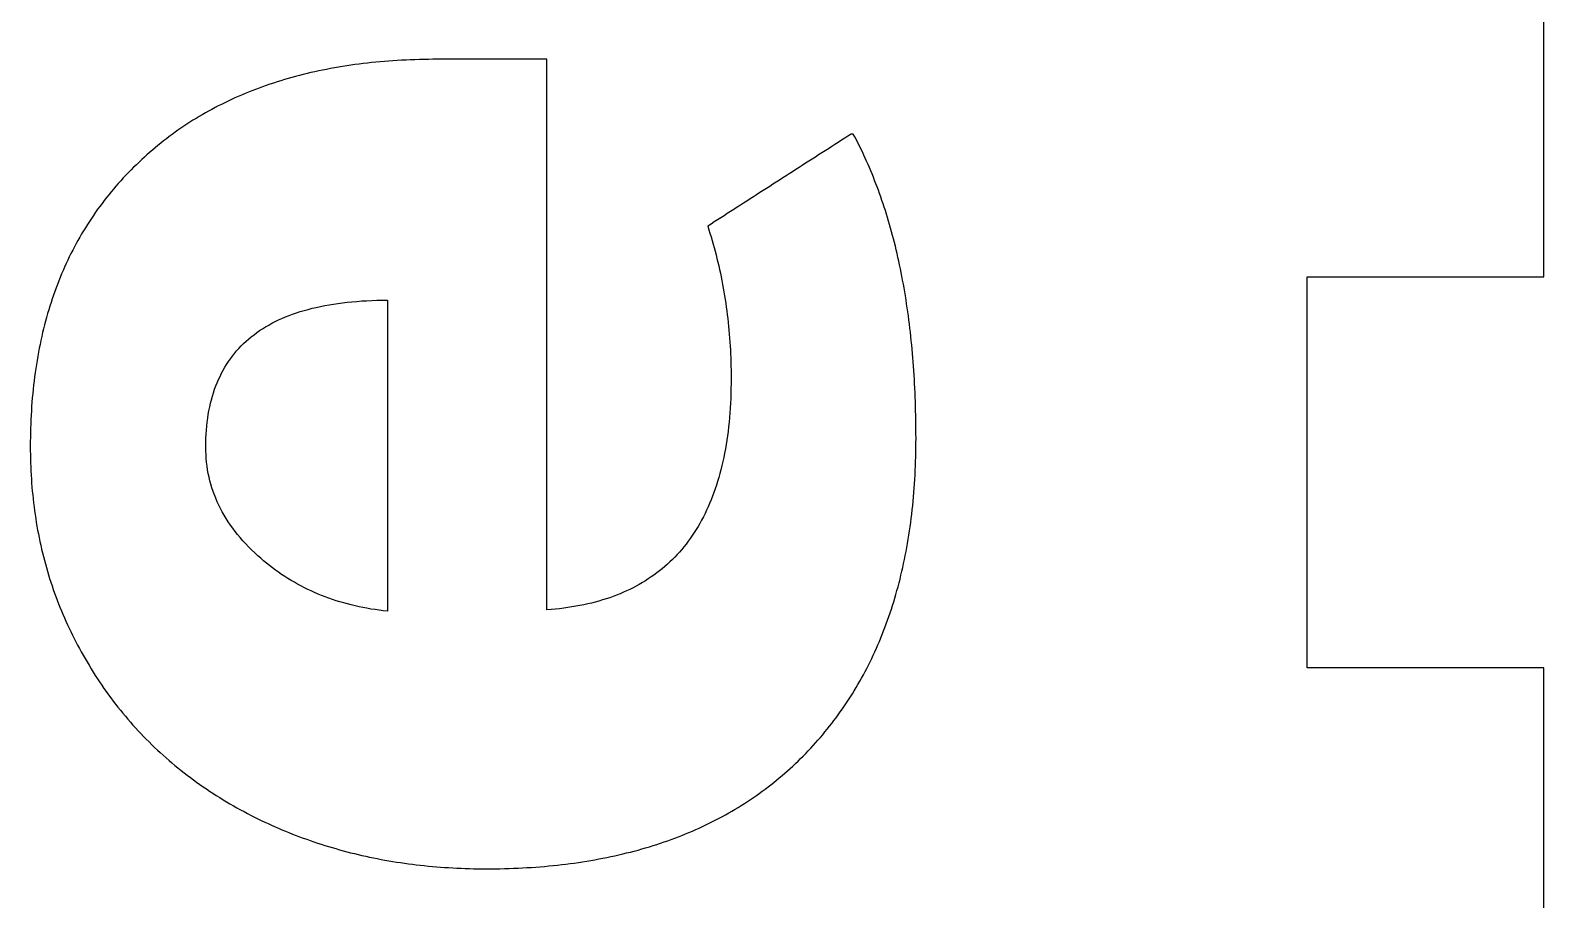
# Model space of a CAD drawing. Extents: x 10 to 860, y -140 to 140.
# Drawn here: x 31.6 to 70, y 88.41 to 110.47 of the extents above; entities that cross this region are included whole.
import ezdxf

# ---------------------------------------------------------------- set-up
doc = ezdxf.new("R2010")
doc.units = 0

# ---------------------------------------------------------------- blocks, each defined once
blk = doc.blocks.new('SHAPE2DVIEW004')
at = {"layer": 'Views', "color": 0}
for p, q in [((70, 104.222), (70, 114.148)), ((64, 94.296), (64, 104.222)), ((64, 104.222), (70, 104.222)), ((70, 94.296), (64, 94.296)), ((70, 84.37), (70, 94.296))]:
    blk.add_line(p, q, dxfattribs=at)
blk = doc.blocks.new('SHAPE2DVIEW006')
at = {"layer": 'Views', "color": 0}
for points in [[(41.933, 109.738), (41.818, 109.737), (41.703, 109.736), (41.589, 109.734), (41.475, 109.732), (41.362, 109.728), (41.25, 109.724), (41.138, 109.719), (41.026, 109.714), (40.916, 109.707), (40.805, 109.7), (40.696, 109.692), (40.587, 109.684), (40.478, 109.674), (40.37, 109.664), (40.263, 109.653), (40.156, 109.641), (40.05, 109.629), (39.945, 109.616), (39.84, 109.602), (39.736, 109.587), (39.632, 109.572), (39.529, 109.556), (39.426, 109.539), (39.324, 109.521), (39.223, 109.502), (39.122, 109.483), (39.021, 109.463), (38.922, 109.442), (38.823, 109.421), (38.724, 109.399), (38.626, 109.376), (38.529, 109.352), (38.432, 109.327), (38.336, 109.302), (38.241, 109.276), (38.146, 109.249), (38.051, 109.222), (37.958, 109.193), (37.865, 109.164), (37.772, 109.134), (37.68, 109.104), (37.589, 109.072), (37.498, 109.04), (37.408, 109.007), (37.318, 108.974), (37.229, 108.939), (37.141, 108.904), (37.053, 108.868), (36.966, 108.831), (36.88, 108.794), (36.794, 108.756), (36.708, 108.717), (36.624, 108.677), (36.539, 108.637), (36.456, 108.595), (36.373, 108.553), (36.291, 108.511), (36.209, 108.467), (36.128, 108.423), (36.047, 108.378), (35.967, 108.332), (35.888, 108.285), (35.809, 108.238), (35.731, 108.19), (35.654, 108.141), (35.577, 108.091), (35.501, 108.041), (35.425, 107.99), (35.35, 107.938), (35.276, 107.885), (35.202, 107.831), (35.129, 107.777), (35.056, 107.722), (34.984, 107.666), (34.913, 107.61), (34.842, 107.553), (34.772, 107.495), (34.702, 107.436), (34.633, 107.376), (34.565, 107.316), (34.498, 107.255), (34.431, 107.193), (34.364, 107.13)], [(41.933, 109.738), (41.818, 109.737), (41.703, 109.736), (41.589, 109.734), (41.475, 109.732), (41.362, 109.728), (41.25, 109.724), (41.138, 109.719), (41.026, 109.714), (40.916, 109.707), (40.805, 109.7), (40.696, 109.692), (40.587, 109.684), (40.478, 109.674), (40.37, 109.664), (40.263, 109.653), (40.156, 109.641), (40.05, 109.629), (39.945, 109.616), (39.84, 109.602), (39.736, 109.587), (39.632, 109.572), (39.529, 109.556), (39.426, 109.539), (39.324, 109.521), (39.223, 109.502), (39.122, 109.483), (39.021, 109.463), (38.922, 109.442), (38.823, 109.421), (38.724, 109.399), (38.626, 109.376), (38.529, 109.352), (38.432, 109.327), (38.336, 109.302), (38.241, 109.276), (38.146, 109.249), (38.051, 109.222), (37.958, 109.193), (37.865, 109.164), (37.772, 109.134), (37.68, 109.104), (37.589, 109.072), (37.498, 109.04), (37.408, 109.007), (37.318, 108.974), (37.229, 108.939), (37.141, 108.904), (37.053, 108.868), (36.966, 108.831), (36.88, 108.794), (36.794, 108.756), (36.708, 108.717), (36.624, 108.677), (36.539, 108.637), (36.456, 108.595), (36.373, 108.553), (36.291, 108.511), (36.209, 108.467), (36.128, 108.423), (36.047, 108.378), (35.967, 108.332), (35.888, 108.285), (35.809, 108.238), (35.731, 108.19), (35.654, 108.141), (35.577, 108.091), (35.501, 108.041), (35.425, 107.99), (35.35, 107.938), (35.276, 107.885), (35.202, 107.831), (35.129, 107.777), (35.056, 107.722), (34.984, 107.666), (34.913, 107.61), (34.842, 107.553), (34.772, 107.495), (34.702, 107.436), (34.633, 107.376), (34.565, 107.316), (34.498, 107.255), (34.431, 107.193), (34.364, 107.13)], [(44.71, 109.738), (44.611, 109.738), (44.512, 109.738), (44.413, 109.738), (44.314, 109.738), (44.214, 109.738), (44.115, 109.738), (44.016, 109.738), (43.917, 109.738), (43.818, 109.738), (43.719, 109.738), (43.619, 109.738), (43.52, 109.738), (43.421, 109.738), (43.322, 109.738), (43.223, 109.738), (43.124, 109.738), (43.024, 109.738), (42.925, 109.738), (42.826, 109.738), (42.727, 109.738), (42.628, 109.738), (42.528, 109.738), (42.429, 109.738), (42.33, 109.738), (42.231, 109.738), (42.132, 109.738), (42.033, 109.738), (41.933, 109.738)], [(44.71, 109.738), (44.611, 109.738), (44.512, 109.738), (44.413, 109.738), (44.314, 109.738), (44.214, 109.738), (44.115, 109.738), (44.016, 109.738), (43.917, 109.738), (43.818, 109.738), (43.719, 109.738), (43.619, 109.738), (43.52, 109.738), (43.421, 109.738), (43.322, 109.738), (43.223, 109.738), (43.124, 109.738), (43.024, 109.738), (42.925, 109.738), (42.826, 109.738), (42.727, 109.738), (42.628, 109.738), (42.528, 109.738), (42.429, 109.738), (42.33, 109.738), (42.231, 109.738), (42.132, 109.738), (42.033, 109.738), (41.933, 109.738)], [(44.71, 95.768), (44.71, 95.868), (44.71, 95.967), (44.71, 96.067), (44.71, 96.167), (44.71, 96.267), (44.71, 96.367), (44.71, 96.466), (44.71, 96.566), (44.71, 96.666), (44.71, 96.766), (44.71, 96.866), (44.71, 96.965), (44.71, 97.065), (44.71, 97.165), (44.71, 97.265), (44.71, 97.364), (44.71, 97.464), (44.71, 97.564), (44.71, 97.664), (44.71, 97.764), (44.71, 97.863), (44.71, 97.963), (44.71, 98.063), (44.71, 98.163), (44.71, 98.263), (44.71, 98.362), (44.71, 98.462), (44.71, 98.562), (44.71, 98.662), (44.71, 98.761), (44.71, 98.861), (44.71, 98.961), (44.71, 99.061), (44.71, 99.161), (44.71, 99.26), (44.71, 99.36), (44.71, 99.46), (44.71, 99.56), (44.71, 99.66), (44.71, 99.759), (44.71, 99.859), (44.71, 99.959), (44.71, 100.059), (44.71, 100.158), (44.71, 100.258), (44.71, 100.358), (44.71, 100.458), (44.71, 100.558), (44.71, 100.657), (44.71, 100.757), (44.71, 100.857), (44.71, 100.957), (44.71, 101.057), (44.71, 101.156), (44.71, 101.256), (44.71, 101.356), (44.71, 101.456), (44.71, 101.555), (44.71, 101.655), (44.71, 101.755), (44.71, 101.855), (44.71, 101.955), (44.71, 102.054), (44.71, 102.154), (44.71, 102.254), (44.71, 102.354), (44.71, 102.454), (44.71, 102.553), (44.71, 102.653), (44.71, 102.753), (44.71, 102.853), (44.71, 102.952), (44.71, 103.052), (44.71, 103.152), (44.71, 103.252), (44.71, 103.352), (44.71, 103.451), (44.71, 103.551), (44.71, 103.651), (44.71, 103.751), (44.71, 103.851), (44.71, 103.95), (44.71, 104.05), (44.71, 104.15), (44.71, 104.25), (44.71, 104.349), (44.71, 104.449), (44.71, 104.549), (44.71, 104.649), (44.71, 104.749), (44.71, 104.848), (44.71, 104.948), (44.71, 105.048), (44.71, 105.148), (44.71, 105.248), (44.71, 105.347), (44.71, 105.447), (44.71, 105.547), (44.71, 105.647), (44.71, 105.746), (44.71, 105.846), (44.71, 105.946), (44.71, 106.046), (44.71, 106.146), (44.71, 106.245), (44.71, 106.345), (44.71, 106.445), (44.71, 106.545), (44.71, 106.645), (44.71, 106.744), (44.71, 106.844), (44.71, 106.944), (44.71, 107.044), (44.71, 107.143), (44.71, 107.243), (44.71, 107.343), (44.71, 107.443), (44.71, 107.543), (44.71, 107.642), (44.71, 107.742), (44.71, 107.842), (44.71, 107.942), (44.71, 108.042), (44.71, 108.141), (44.71, 108.241), (44.71, 108.341), (44.71, 108.441), (44.71, 108.54), (44.71, 108.64), (44.71, 108.74), (44.71, 108.84), (44.71, 108.94), (44.71, 109.039), (44.71, 109.139), (44.71, 109.239), (44.71, 109.339), (44.71, 109.439), (44.71, 109.538), (44.71, 109.638), (44.71, 109.738)], [(44.71, 95.768), (44.71, 95.868), (44.71, 95.967), (44.71, 96.067), (44.71, 96.167), (44.71, 96.267), (44.71, 96.367), (44.71, 96.466), (44.71, 96.566), (44.71, 96.666), (44.71, 96.766), (44.71, 96.866), (44.71, 96.965), (44.71, 97.065), (44.71, 97.165), (44.71, 97.265), (44.71, 97.364), (44.71, 97.464), (44.71, 97.564), (44.71, 97.664), (44.71, 97.764), (44.71, 97.863), (44.71, 97.963), (44.71, 98.063), (44.71, 98.163), (44.71, 98.263), (44.71, 98.362), (44.71, 98.462), (44.71, 98.562), (44.71, 98.662), (44.71, 98.761), (44.71, 98.861), (44.71, 98.961), (44.71, 99.061), (44.71, 99.161), (44.71, 99.26), (44.71, 99.36), (44.71, 99.46), (44.71, 99.56), (44.71, 99.66), (44.71, 99.759), (44.71, 99.859), (44.71, 99.959), (44.71, 100.059), (44.71, 100.158), (44.71, 100.258), (44.71, 100.358), (44.71, 100.458), (44.71, 100.558), (44.71, 100.657), (44.71, 100.757), (44.71, 100.857), (44.71, 100.957), (44.71, 101.057), (44.71, 101.156), (44.71, 101.256), (44.71, 101.356), (44.71, 101.456), (44.71, 101.555), (44.71, 101.655), (44.71, 101.755), (44.71, 101.855), (44.71, 101.955), (44.71, 102.054), (44.71, 102.154), (44.71, 102.254), (44.71, 102.354), (44.71, 102.454), (44.71, 102.553), (44.71, 102.653), (44.71, 102.753), (44.71, 102.853), (44.71, 102.952), (44.71, 103.052), (44.71, 103.152), (44.71, 103.252), (44.71, 103.352), (44.71, 103.451), (44.71, 103.551), (44.71, 103.651), (44.71, 103.751), (44.71, 103.851), (44.71, 103.95), (44.71, 104.05), (44.71, 104.15), (44.71, 104.25), (44.71, 104.349), (44.71, 104.449), (44.71, 104.549), (44.71, 104.649), (44.71, 104.749), (44.71, 104.848), (44.71, 104.948), (44.71, 105.048), (44.71, 105.148), (44.71, 105.248), (44.71, 105.347), (44.71, 105.447), (44.71, 105.547), (44.71, 105.647), (44.71, 105.746), (44.71, 105.846), (44.71, 105.946), (44.71, 106.046), (44.71, 106.146), (44.71, 106.245), (44.71, 106.345), (44.71, 106.445), (44.71, 106.545), (44.71, 106.645), (44.71, 106.744), (44.71, 106.844), (44.71, 106.944), (44.71, 107.044), (44.71, 107.143), (44.71, 107.243), (44.71, 107.343), (44.71, 107.443), (44.71, 107.543), (44.71, 107.642), (44.71, 107.742), (44.71, 107.842), (44.71, 107.942), (44.71, 108.042), (44.71, 108.141), (44.71, 108.241), (44.71, 108.341), (44.71, 108.441), (44.71, 108.54), (44.71, 108.64), (44.71, 108.74), (44.71, 108.84), (44.71, 108.94), (44.71, 109.039), (44.71, 109.139), (44.71, 109.239), (44.71, 109.339), (44.71, 109.439), (44.71, 109.538), (44.71, 109.638), (44.71, 109.738)], [(52.432, 107.841), (52.349, 107.788), (52.267, 107.735), (52.184, 107.682), (52.101, 107.629), (52.018, 107.576), (51.936, 107.523), (51.853, 107.47), (51.77, 107.416), (51.687, 107.363), (51.605, 107.31), (51.522, 107.257), (51.439, 107.204), (51.356, 107.151), (51.274, 107.098), (51.191, 107.045), (51.108, 106.992), (51.025, 106.938), (50.943, 106.885), (50.86, 106.832), (50.777, 106.779), (50.694, 106.726), (50.612, 106.673), (50.529, 106.62), (50.446, 106.567), (50.363, 106.514), (50.281, 106.46), (50.198, 106.407), (50.115, 106.354), (50.032, 106.301), (49.95, 106.248), (49.867, 106.195), (49.784, 106.142), (49.702, 106.089), (49.619, 106.036), (49.536, 105.983), (49.453, 105.929), (49.371, 105.876), (49.288, 105.823), (49.205, 105.77), (49.122, 105.717), (49.04, 105.664), (48.957, 105.611), (48.874, 105.558), (48.791, 105.505)], [(52.432, 107.841), (52.349, 107.788), (52.267, 107.735), (52.184, 107.682), (52.101, 107.629), (52.018, 107.576), (51.936, 107.523), (51.853, 107.47), (51.77, 107.416), (51.687, 107.363), (51.605, 107.31), (51.522, 107.257), (51.439, 107.204), (51.356, 107.151), (51.274, 107.098), (51.191, 107.045), (51.108, 106.992), (51.025, 106.938), (50.943, 106.885), (50.86, 106.832), (50.777, 106.779), (50.694, 106.726), (50.612, 106.673), (50.529, 106.62), (50.446, 106.567), (50.363, 106.514), (50.281, 106.46), (50.198, 106.407), (50.115, 106.354), (50.032, 106.301), (49.95, 106.248), (49.867, 106.195), (49.784, 106.142), (49.702, 106.089), (49.619, 106.036), (49.536, 105.983), (49.453, 105.929), (49.371, 105.876), (49.288, 105.823), (49.205, 105.77), (49.122, 105.717), (49.04, 105.664), (48.957, 105.611), (48.874, 105.558), (48.791, 105.505)], [(52.483, 107.841), (52.432, 107.841)], [(52.483, 107.841), (52.432, 107.841)], [(54.075, 100.12), (54.074, 100.238), (54.074, 100.356), (54.072, 100.473), (54.071, 100.59), (54.068, 100.707), (54.066, 100.822), (54.062, 100.937), (54.059, 101.052), (54.055, 101.166), (54.05, 101.279), (54.045, 101.392), (54.039, 101.505), (54.033, 101.616), (54.026, 101.728), (54.019, 101.838), (54.011, 101.949), (54.003, 102.058), (53.995, 102.167), (53.985, 102.276), (53.976, 102.384), (53.966, 102.491), (53.955, 102.598), (53.944, 102.704), (53.932, 102.81), (53.92, 102.915), (53.908, 103.019), (53.895, 103.123), (53.881, 103.227), (53.867, 103.33), (53.852, 103.432), (53.837, 103.534), (53.821, 103.635), (53.805, 103.736), (53.789, 103.836), (53.772, 103.935), (53.754, 104.035), (53.736, 104.133), (53.717, 104.231), (53.698, 104.328), (53.679, 104.425), (53.659, 104.521), (53.638, 104.617), (53.617, 104.712), (53.595, 104.807), (53.573, 104.901), (53.551, 104.994), (53.528, 105.087), (53.504, 105.179), (53.48, 105.271), (53.455, 105.362), (53.43, 105.453), (53.405, 105.543), (53.378, 105.633), (53.352, 105.722), (53.325, 105.81), (53.297, 105.898), (53.269, 105.986), (53.24, 106.072), (53.211, 106.159), (53.182, 106.244), (53.151, 106.329), (53.121, 106.414), (53.09, 106.498), (53.058, 106.581), (53.026, 106.664), (52.993, 106.747), (52.96, 106.829), (52.926, 106.91), (52.892, 106.99), (52.857, 107.071), (52.822, 107.15), (52.787, 107.229), (52.75, 107.308), (52.714, 107.386), (52.676, 107.463), (52.639, 107.54), (52.601, 107.616), (52.562, 107.692), (52.523, 107.767), (52.483, 107.841)], [(54.075, 100.12), (54.074, 100.238), (54.074, 100.356), (54.072, 100.473), (54.071, 100.59), (54.068, 100.707), (54.066, 100.822), (54.062, 100.937), (54.059, 101.052), (54.055, 101.166), (54.05, 101.279), (54.045, 101.392), (54.039, 101.505), (54.033, 101.616), (54.026, 101.728), (54.019, 101.838), (54.011, 101.949), (54.003, 102.058), (53.995, 102.167), (53.985, 102.276), (53.976, 102.384), (53.966, 102.491), (53.955, 102.598), (53.944, 102.704), (53.932, 102.81), (53.92, 102.915), (53.908, 103.019), (53.895, 103.123), (53.881, 103.227), (53.867, 103.33), (53.852, 103.432), (53.837, 103.534), (53.821, 103.635), (53.805, 103.736), (53.789, 103.836), (53.772, 103.935), (53.754, 104.035), (53.736, 104.133), (53.717, 104.231), (53.698, 104.328), (53.679, 104.425), (53.659, 104.521), (53.638, 104.617), (53.617, 104.712), (53.595, 104.807), (53.573, 104.901), (53.551, 104.994), (53.528, 105.087), (53.504, 105.179), (53.48, 105.271), (53.455, 105.362), (53.43, 105.453), (53.405, 105.543), (53.378, 105.633), (53.352, 105.722), (53.325, 105.81), (53.297, 105.898), (53.269, 105.986), (53.24, 106.072), (53.211, 106.159), (53.182, 106.244), (53.151, 106.329), (53.121, 106.414), (53.09, 106.498), (53.058, 106.581), (53.026, 106.664), (52.993, 106.747), (52.96, 106.829), (52.926, 106.91), (52.892, 106.99), (52.857, 107.071), (52.822, 107.15), (52.787, 107.229), (52.75, 107.308), (52.714, 107.386), (52.676, 107.463), (52.639, 107.54), (52.601, 107.616), (52.562, 107.692), (52.523, 107.767), (52.483, 107.841)], [(34.364, 107.13), (34.295, 107.064), (34.227, 106.998), (34.16, 106.931), (34.094, 106.864), (34.029, 106.796), (33.965, 106.727), (33.901, 106.657), (33.838, 106.588), (33.777, 106.517), (33.716, 106.446), (33.656, 106.374), (33.596, 106.302), (33.538, 106.229), (33.481, 106.155), (33.424, 106.081), (33.368, 106.006), (33.313, 105.931), (33.26, 105.855), (33.206, 105.778), (33.154, 105.701), (33.103, 105.623), (33.052, 105.544), (33.003, 105.465), (32.954, 105.385), (32.906, 105.305), (32.859, 105.224), (32.813, 105.142), (32.768, 105.06), (32.723, 104.977), (32.68, 104.894), (32.637, 104.81), (32.595, 104.725), (32.554, 104.64), (32.514, 104.554), (32.475, 104.467), (32.437, 104.38), (32.399, 104.292), (32.363, 104.204), (32.327, 104.115), (32.292, 104.025), (32.258, 103.935), (32.225, 103.844), (32.192, 103.752), (32.161, 103.66), (32.13, 103.567), (32.101, 103.474), (32.072, 103.38), (32.044, 103.285), (32.017, 103.189), (31.991, 103.093), (31.965, 102.997), (31.941, 102.9), (31.917, 102.802), (31.894, 102.703), (31.872, 102.604), (31.851, 102.504), (31.831, 102.404), (31.812, 102.303), (31.793, 102.201), (31.776, 102.099), (31.759, 101.996), (31.743, 101.892), (31.728, 101.788), (31.714, 101.683), (31.701, 101.577), (31.688, 101.471), (31.677, 101.364), (31.666, 101.257), (31.656, 101.149), (31.647, 101.04), (31.639, 100.93), (31.631, 100.82), (31.625, 100.71), (31.619, 100.598), (31.615, 100.486), (31.611, 100.374), (31.608, 100.26), (31.606, 100.146), (31.604, 100.032), (31.604, 99.917)], [(34.364, 107.13), (34.295, 107.064), (34.227, 106.998), (34.16, 106.931), (34.094, 106.864), (34.029, 106.796), (33.965, 106.727), (33.901, 106.657), (33.838, 106.588), (33.777, 106.517), (33.716, 106.446), (33.656, 106.374), (33.596, 106.302), (33.538, 106.229), (33.481, 106.155), (33.424, 106.081), (33.368, 106.006), (33.313, 105.931), (33.26, 105.855), (33.206, 105.778), (33.154, 105.701), (33.103, 105.623), (33.052, 105.544), (33.003, 105.465), (32.954, 105.385), (32.906, 105.305), (32.859, 105.224), (32.813, 105.142), (32.768, 105.06), (32.723, 104.977), (32.68, 104.894), (32.637, 104.81), (32.595, 104.725), (32.554, 104.64), (32.514, 104.554), (32.475, 104.467), (32.437, 104.38), (32.399, 104.292), (32.363, 104.204), (32.327, 104.115), (32.292, 104.025), (32.258, 103.935), (32.225, 103.844), (32.192, 103.752), (32.161, 103.66), (32.13, 103.567), (32.101, 103.474), (32.072, 103.38), (32.044, 103.285), (32.017, 103.189), (31.991, 103.093), (31.965, 102.997), (31.941, 102.9), (31.917, 102.802), (31.894, 102.703), (31.872, 102.604), (31.851, 102.504), (31.831, 102.404), (31.812, 102.303), (31.793, 102.201), (31.776, 102.099), (31.759, 101.996), (31.743, 101.892), (31.728, 101.788), (31.714, 101.683), (31.701, 101.577), (31.688, 101.471), (31.677, 101.364), (31.666, 101.257), (31.656, 101.149), (31.647, 101.04), (31.639, 100.93), (31.631, 100.82), (31.625, 100.71), (31.619, 100.598), (31.615, 100.486), (31.611, 100.374), (31.608, 100.26), (31.606, 100.146), (31.604, 100.032), (31.604, 99.917)], [(48.791, 105.505), (48.82, 105.414), (48.848, 105.324), (48.876, 105.233), (48.903, 105.142), (48.929, 105.05), (48.954, 104.959), (48.979, 104.867), (49.003, 104.775), (49.026, 104.682), (49.048, 104.589), (49.07, 104.496), (49.091, 104.403), (49.111, 104.309), (49.131, 104.215), (49.15, 104.121), (49.168, 104.026), (49.186, 103.931), (49.202, 103.836), (49.218, 103.74), (49.234, 103.644), (49.248, 103.548), (49.262, 103.451), (49.275, 103.354), (49.288, 103.256), (49.299, 103.159), (49.31, 103.06), (49.32, 102.962), (49.33, 102.863), (49.338, 102.763), (49.346, 102.664), (49.353, 102.564), (49.36, 102.463), (49.365, 102.362), (49.37, 102.261), (49.375, 102.159), (49.378, 102.057), (49.381, 101.954), (49.382, 101.851), (49.384, 101.748), (49.384, 101.644)], [(48.791, 105.505), (48.82, 105.414), (48.848, 105.324), (48.876, 105.233), (48.903, 105.142), (48.929, 105.05), (48.954, 104.959), (48.979, 104.867), (49.003, 104.775), (49.026, 104.682), (49.048, 104.589), (49.07, 104.496), (49.091, 104.403), (49.111, 104.309), (49.131, 104.215), (49.15, 104.121), (49.168, 104.026), (49.186, 103.931), (49.202, 103.836), (49.218, 103.74), (49.234, 103.644), (49.248, 103.548), (49.262, 103.451), (49.275, 103.354), (49.288, 103.256), (49.299, 103.159), (49.31, 103.06), (49.32, 102.962), (49.33, 102.863), (49.338, 102.763), (49.346, 102.664), (49.353, 102.564), (49.36, 102.463), (49.365, 102.362), (49.37, 102.261), (49.375, 102.159), (49.378, 102.057), (49.381, 101.954), (49.382, 101.851), (49.384, 101.748), (49.384, 101.644)], [(36.057, 99.9), (36.058, 100.009), (36.061, 100.116), (36.066, 100.222), (36.073, 100.326), (36.082, 100.428), (36.093, 100.529), (36.106, 100.629), (36.121, 100.726), (36.138, 100.822), (36.157, 100.917), (36.178, 101.009), (36.201, 101.1), (36.226, 101.19), (36.253, 101.278), (36.282, 101.364), (36.313, 101.449), (36.346, 101.532), (36.381, 101.613), (36.418, 101.693), (36.457, 101.771), (36.498, 101.848), (36.541, 101.923), (36.586, 101.996), (36.633, 102.068), (36.681, 102.138), (36.732, 102.206), (36.785, 102.273), (36.84, 102.338), (36.897, 102.402), (36.956, 102.464), (37.017, 102.524), (37.079, 102.583), (37.144, 102.64), (37.211, 102.696), (37.28, 102.75), (37.351, 102.802), (37.423, 102.853), (37.498, 102.902), (37.575, 102.949), (37.654, 102.995), (37.734, 103.039), (37.817, 103.082), (37.902, 103.123), (37.988, 103.162), (38.077, 103.2), (38.168, 103.236), (38.26, 103.271), (38.355, 103.304), (38.452, 103.335), (38.55, 103.365), (38.651, 103.393), (38.753, 103.419), (38.858, 103.444), (38.964, 103.468), (39.073, 103.489), (39.183, 103.509), (39.296, 103.528), (39.41, 103.545), (39.527, 103.56), (39.645, 103.574), (39.765, 103.586), (39.888, 103.596), (40.012, 103.605), (40.138, 103.612), (40.267, 103.618), (40.397, 103.622), (40.529, 103.624), (40.663, 103.625)], [(36.057, 99.9), (36.058, 100.009), (36.061, 100.116), (36.066, 100.222), (36.073, 100.326), (36.082, 100.428), (36.093, 100.529), (36.106, 100.629), (36.121, 100.726), (36.138, 100.822), (36.157, 100.917), (36.178, 101.009), (36.201, 101.1), (36.226, 101.19), (36.253, 101.278), (36.282, 101.364), (36.313, 101.449), (36.346, 101.532), (36.381, 101.613), (36.418, 101.693), (36.457, 101.771), (36.498, 101.848), (36.541, 101.923), (36.586, 101.996), (36.633, 102.068), (36.681, 102.138), (36.732, 102.206), (36.785, 102.273), (36.84, 102.338), (36.897, 102.402), (36.956, 102.464), (37.017, 102.524), (37.079, 102.583), (37.144, 102.64), (37.211, 102.696), (37.28, 102.75), (37.351, 102.802), (37.423, 102.853), (37.498, 102.902), (37.575, 102.949), (37.654, 102.995), (37.734, 103.039), (37.817, 103.082), (37.902, 103.123), (37.988, 103.162), (38.077, 103.2), (38.168, 103.236), (38.26, 103.271), (38.355, 103.304), (38.452, 103.335), (38.55, 103.365), (38.651, 103.393), (38.753, 103.419), (38.858, 103.444), (38.964, 103.468), (39.073, 103.489), (39.183, 103.509), (39.296, 103.528), (39.41, 103.545), (39.527, 103.56), (39.645, 103.574), (39.765, 103.586), (39.888, 103.596), (40.012, 103.605), (40.138, 103.612), (40.267, 103.618), (40.397, 103.622), (40.529, 103.624), (40.663, 103.625)], [(40.663, 103.625), (40.663, 103.525), (40.663, 103.425), (40.663, 103.325), (40.663, 103.225), (40.663, 103.126), (40.663, 103.026), (40.663, 102.926), (40.663, 102.826), (40.663, 102.726), (40.663, 102.626), (40.663, 102.526), (40.663, 102.426), (40.663, 102.326), (40.663, 102.227), (40.663, 102.127), (40.663, 102.027), (40.663, 101.927), (40.663, 101.827), (40.663, 101.727), (40.663, 101.627), (40.663, 101.527), (40.663, 101.427), (40.663, 101.328), (40.663, 101.228), (40.663, 101.128), (40.663, 101.028), (40.663, 100.928), (40.663, 100.828), (40.663, 100.728), (40.663, 100.628), (40.663, 100.528), (40.663, 100.429), (40.663, 100.329), (40.663, 100.229), (40.663, 100.129), (40.663, 100.029), (40.663, 99.929), (40.663, 99.829), (40.663, 99.729), (40.663, 99.63), (40.663, 99.53), (40.663, 99.43), (40.663, 99.33), (40.663, 99.23), (40.663, 99.13), (40.663, 99.03), (40.663, 98.93), (40.663, 98.83), (40.663, 98.731), (40.663, 98.631), (40.663, 98.531), (40.663, 98.431), (40.663, 98.331), (40.663, 98.231), (40.663, 98.131), (40.663, 98.031), (40.663, 97.931), (40.663, 97.832), (40.663, 97.732), (40.663, 97.632), (40.663, 97.532), (40.663, 97.432), (40.663, 97.332), (40.663, 97.232), (40.663, 97.132), (40.663, 97.033), (40.663, 96.933), (40.663, 96.833), (40.663, 96.733), (40.663, 96.633), (40.663, 96.533), (40.663, 96.433), (40.663, 96.333), (40.663, 96.233), (40.663, 96.134), (40.663, 96.034), (40.663, 95.934), (40.663, 95.834), (40.663, 95.734)], [(40.663, 103.625), (40.663, 103.525), (40.663, 103.425), (40.663, 103.325), (40.663, 103.225), (40.663, 103.126), (40.663, 103.026), (40.663, 102.926), (40.663, 102.826), (40.663, 102.726), (40.663, 102.626), (40.663, 102.526), (40.663, 102.426), (40.663, 102.326), (40.663, 102.227), (40.663, 102.127), (40.663, 102.027), (40.663, 101.927), (40.663, 101.827), (40.663, 101.727), (40.663, 101.627), (40.663, 101.527), (40.663, 101.427), (40.663, 101.328), (40.663, 101.228), (40.663, 101.128), (40.663, 101.028), (40.663, 100.928), (40.663, 100.828), (40.663, 100.728), (40.663, 100.628), (40.663, 100.528), (40.663, 100.429), (40.663, 100.329), (40.663, 100.229), (40.663, 100.129), (40.663, 100.029), (40.663, 99.929), (40.663, 99.829), (40.663, 99.729), (40.663, 99.63), (40.663, 99.53), (40.663, 99.43), (40.663, 99.33), (40.663, 99.23), (40.663, 99.13), (40.663, 99.03), (40.663, 98.93), (40.663, 98.83), (40.663, 98.731), (40.663, 98.631), (40.663, 98.531), (40.663, 98.431), (40.663, 98.331), (40.663, 98.231), (40.663, 98.131), (40.663, 98.031), (40.663, 97.931), (40.663, 97.832), (40.663, 97.732), (40.663, 97.632), (40.663, 97.532), (40.663, 97.432), (40.663, 97.332), (40.663, 97.232), (40.663, 97.132), (40.663, 97.033), (40.663, 96.933), (40.663, 96.833), (40.663, 96.733), (40.663, 96.633), (40.663, 96.533), (40.663, 96.433), (40.663, 96.333), (40.663, 96.233), (40.663, 96.134), (40.663, 96.034), (40.663, 95.934), (40.663, 95.834), (40.663, 95.734)], [(49.384, 101.644), (49.383, 101.514), (49.381, 101.386), (49.378, 101.259), (49.374, 101.134), (49.368, 101.01), (49.361, 100.888), (49.352, 100.767), (49.343, 100.647), (49.332, 100.529), (49.319, 100.413), (49.306, 100.297), (49.291, 100.184), (49.275, 100.071), (49.257, 99.96), (49.238, 99.851), (49.218, 99.743), (49.197, 99.636), (49.174, 99.531), (49.15, 99.427), (49.125, 99.325), (49.099, 99.224), (49.071, 99.125), (49.042, 99.027), (49.011, 98.93), (48.98, 98.835), (48.947, 98.742), (48.912, 98.649), (48.877, 98.559), (48.84, 98.469), (48.802, 98.381), (48.762, 98.295), (48.722, 98.21), (48.68, 98.126), (48.636, 98.044), (48.592, 97.963), (48.546, 97.884), (48.498, 97.806), (48.45, 97.73), (48.4, 97.655), (48.349, 97.581), (48.297, 97.509), (48.243, 97.439), (48.188, 97.37), (48.132, 97.302), (48.074, 97.236), (48.015, 97.171), (47.955, 97.107), (47.894, 97.045), (47.831, 96.985), (47.767, 96.926), (47.702, 96.868), (47.635, 96.812), (47.567, 96.757), (47.498, 96.704), (47.427, 96.652), (47.355, 96.602), (47.282, 96.553), (47.208, 96.505), (47.132, 96.459), (47.055, 96.414), (46.977, 96.371), (46.897, 96.329), (46.817, 96.289), (46.734, 96.25), (46.651, 96.213), (46.566, 96.177), (46.48, 96.142), (46.393, 96.109), (46.304, 96.077), (46.214, 96.047), (46.123, 96.019), (46.031, 95.991), (45.937, 95.965), (45.842, 95.941), (45.745, 95.918), (45.648, 95.896), (45.549, 95.876), (45.448, 95.858), (45.347, 95.841), (45.244, 95.825), (45.14, 95.811), (45.034, 95.798), (44.928, 95.786), (44.82, 95.776), (44.71, 95.768)], [(49.384, 101.644), (49.383, 101.514), (49.381, 101.386), (49.378, 101.259), (49.374, 101.134), (49.368, 101.01), (49.361, 100.888), (49.352, 100.767), (49.343, 100.647), (49.332, 100.529), (49.319, 100.413), (49.306, 100.297), (49.291, 100.184), (49.275, 100.071), (49.257, 99.96), (49.238, 99.851), (49.218, 99.743), (49.197, 99.636), (49.174, 99.531), (49.15, 99.427), (49.125, 99.325), (49.099, 99.224), (49.071, 99.125), (49.042, 99.027), (49.011, 98.93), (48.98, 98.835), (48.947, 98.742), (48.912, 98.649), (48.877, 98.559), (48.84, 98.469), (48.802, 98.381), (48.762, 98.295), (48.722, 98.21), (48.68, 98.126), (48.636, 98.044), (48.592, 97.963), (48.546, 97.884), (48.498, 97.806), (48.45, 97.73), (48.4, 97.655), (48.349, 97.581), (48.297, 97.509), (48.243, 97.439), (48.188, 97.37), (48.132, 97.302), (48.074, 97.236), (48.015, 97.171), (47.955, 97.107), (47.894, 97.045), (47.831, 96.985), (47.767, 96.926), (47.702, 96.868), (47.635, 96.812), (47.567, 96.757), (47.498, 96.704), (47.427, 96.652), (47.355, 96.602), (47.282, 96.553), (47.208, 96.505), (47.132, 96.459), (47.055, 96.414), (46.977, 96.371), (46.897, 96.329), (46.817, 96.289), (46.734, 96.25), (46.651, 96.213), (46.566, 96.177), (46.48, 96.142), (46.393, 96.109), (46.304, 96.077), (46.214, 96.047), (46.123, 96.019), (46.031, 95.991), (45.937, 95.965), (45.842, 95.941), (45.745, 95.918), (45.648, 95.896), (45.549, 95.876), (45.448, 95.858), (45.347, 95.841), (45.244, 95.825), (45.14, 95.811), (45.034, 95.798), (44.928, 95.786), (44.82, 95.776), (44.71, 95.768)], [(31.604, 99.917), (31.604, 99.812), (31.606, 99.707), (31.608, 99.603), (31.611, 99.499), (31.615, 99.396), (31.619, 99.293), (31.625, 99.19), (31.631, 99.088), (31.638, 98.986), (31.646, 98.885), (31.655, 98.784), (31.665, 98.683), (31.676, 98.583), (31.687, 98.483), (31.7, 98.383), (31.713, 98.284), (31.727, 98.185), (31.742, 98.087), (31.757, 97.989), (31.774, 97.891), (31.791, 97.794), (31.81, 97.697), (31.829, 97.6), (31.849, 97.504), (31.87, 97.408), (31.892, 97.312), (31.914, 97.217), (31.938, 97.122), (31.962, 97.028), (31.987, 96.934), (32.013, 96.84), (32.04, 96.747), (32.068, 96.654), (32.096, 96.561), (32.126, 96.469), (32.156, 96.377), (32.188, 96.285), (32.22, 96.194), (32.253, 96.103), (32.286, 96.013), (32.321, 95.923), (32.357, 95.833), (32.393, 95.744), (32.43, 95.655), (32.469, 95.566), (32.508, 95.478), (32.547, 95.39), (32.588, 95.302), (32.63, 95.215), (32.672, 95.128), (32.716, 95.042), (32.76, 94.956), (32.805, 94.87), (32.851, 94.784), (32.898, 94.699), (32.946, 94.615), (32.994, 94.53), (33.044, 94.446), (33.094, 94.362)], [(31.604, 99.917), (31.604, 99.812), (31.606, 99.707), (31.608, 99.603), (31.611, 99.499), (31.615, 99.396), (31.619, 99.293), (31.625, 99.19), (31.631, 99.088), (31.638, 98.986), (31.646, 98.885), (31.655, 98.784), (31.665, 98.683), (31.676, 98.583), (31.687, 98.483), (31.7, 98.383), (31.713, 98.284), (31.727, 98.185), (31.742, 98.087), (31.757, 97.989), (31.774, 97.891), (31.791, 97.794), (31.81, 97.697), (31.829, 97.6), (31.849, 97.504), (31.87, 97.408), (31.892, 97.312), (31.914, 97.217), (31.938, 97.122), (31.962, 97.028), (31.987, 96.934), (32.013, 96.84), (32.04, 96.747), (32.068, 96.654), (32.096, 96.561), (32.126, 96.469), (32.156, 96.377), (32.188, 96.285), (32.22, 96.194), (32.253, 96.103), (32.286, 96.013), (32.321, 95.923), (32.357, 95.833), (32.393, 95.744), (32.43, 95.655), (32.469, 95.566), (32.508, 95.478), (32.547, 95.39), (32.588, 95.302), (32.63, 95.215), (32.672, 95.128), (32.716, 95.042), (32.76, 94.956), (32.805, 94.87), (32.851, 94.784), (32.898, 94.699), (32.946, 94.615), (32.994, 94.53), (33.044, 94.446), (33.094, 94.362)], [(37.378, 97.139), (37.297, 97.214), (37.218, 97.29), (37.142, 97.366), (37.069, 97.444), (36.998, 97.521), (36.929, 97.6), (36.864, 97.679), (36.8, 97.759), (36.74, 97.839), (36.682, 97.921), (36.626, 98.003), (36.573, 98.086), (36.523, 98.169), (36.475, 98.254), (36.43, 98.339), (36.388, 98.424), (36.348, 98.511), (36.31, 98.598), (36.275, 98.686), (36.243, 98.775), (36.214, 98.864), (36.186, 98.955), (36.162, 99.046), (36.14, 99.137), (36.121, 99.23), (36.104, 99.323), (36.09, 99.417), (36.078, 99.512), (36.069, 99.608), (36.063, 99.704), (36.059, 99.802), (36.057, 99.9)], [(37.378, 97.139), (37.297, 97.214), (37.218, 97.29), (37.142, 97.366), (37.069, 97.444), (36.998, 97.521), (36.929, 97.6), (36.864, 97.679), (36.8, 97.759), (36.74, 97.839), (36.682, 97.921), (36.626, 98.003), (36.573, 98.086), (36.523, 98.169), (36.475, 98.254), (36.43, 98.339), (36.388, 98.424), (36.348, 98.511), (36.31, 98.598), (36.275, 98.686), (36.243, 98.775), (36.214, 98.864), (36.186, 98.955), (36.162, 99.046), (36.14, 99.137), (36.121, 99.23), (36.104, 99.323), (36.09, 99.417), (36.078, 99.512), (36.069, 99.608), (36.063, 99.704), (36.059, 99.802), (36.057, 99.9)], [(51.213, 92.059), (51.277, 92.125), (51.341, 92.191), (51.404, 92.258), (51.466, 92.325), (51.527, 92.393), (51.588, 92.461), (51.648, 92.531), (51.707, 92.6), (51.765, 92.671), (51.823, 92.741), (51.88, 92.813), (51.937, 92.885), (51.992, 92.957), (52.047, 93.031), (52.101, 93.105), (52.155, 93.179), (52.207, 93.254), (52.259, 93.33), (52.311, 93.406), (52.361, 93.483), (52.411, 93.56), (52.46, 93.638), (52.508, 93.717), (52.556, 93.796), (52.603, 93.876), (52.649, 93.956), (52.694, 94.037), (52.739, 94.118), (52.783, 94.201), (52.826, 94.283), (52.869, 94.367), (52.911, 94.451), (52.952, 94.535), (52.992, 94.621), (53.032, 94.706), (53.07, 94.793), (53.109, 94.88), (53.146, 94.967), (53.183, 95.055), (53.219, 95.144), (53.254, 95.234), (53.288, 95.324), (53.322, 95.414), (53.355, 95.505), (53.387, 95.597), (53.419, 95.69), (53.449, 95.783), (53.479, 95.876), (53.509, 95.97), (53.537, 96.065), (53.565, 96.161), (53.592, 96.257), (53.619, 96.353), (53.644, 96.451), (53.669, 96.548), (53.693, 96.647), (53.717, 96.746), (53.739, 96.846), (53.761, 96.946), (53.782, 97.047), (53.803, 97.148), (53.823, 97.25), (53.842, 97.353), (53.86, 97.456), (53.877, 97.56), (53.894, 97.665), (53.91, 97.77), (53.925, 97.876), (53.94, 97.982), (53.954, 98.089), (53.967, 98.197), (53.979, 98.305), (53.991, 98.414), (54.001, 98.523), (54.011, 98.633), (54.021, 98.744), (54.029, 98.855), (54.037, 98.967), (54.044, 99.08), (54.051, 99.193), (54.056, 99.306), (54.061, 99.421), (54.065, 99.536), (54.069, 99.651), (54.071, 99.767), (54.073, 99.884), (54.074, 100.002), (54.075, 100.12)], [(51.213, 92.059), (51.277, 92.125), (51.341, 92.191), (51.404, 92.258), (51.466, 92.325), (51.527, 92.393), (51.588, 92.461), (51.648, 92.531), (51.707, 92.6), (51.765, 92.671), (51.823, 92.741), (51.88, 92.813), (51.937, 92.885), (51.992, 92.957), (52.047, 93.031), (52.101, 93.105), (52.155, 93.179), (52.207, 93.254), (52.259, 93.33), (52.311, 93.406), (52.361, 93.483), (52.411, 93.56), (52.46, 93.638), (52.508, 93.717), (52.556, 93.796), (52.603, 93.876), (52.649, 93.956), (52.694, 94.037), (52.739, 94.118), (52.783, 94.201), (52.826, 94.283), (52.869, 94.367), (52.911, 94.451), (52.952, 94.535), (52.992, 94.621), (53.032, 94.706), (53.07, 94.793), (53.109, 94.88), (53.146, 94.967), (53.183, 95.055), (53.219, 95.144), (53.254, 95.234), (53.288, 95.324), (53.322, 95.414), (53.355, 95.505), (53.387, 95.597), (53.419, 95.69), (53.449, 95.783), (53.479, 95.876), (53.509, 95.97), (53.537, 96.065), (53.565, 96.161), (53.592, 96.257), (53.619, 96.353), (53.644, 96.451), (53.669, 96.548), (53.693, 96.647), (53.717, 96.746), (53.739, 96.846), (53.761, 96.946), (53.782, 97.047), (53.803, 97.148), (53.823, 97.25), (53.842, 97.353), (53.86, 97.456), (53.877, 97.56), (53.894, 97.665), (53.91, 97.77), (53.925, 97.876), (53.94, 97.982), (53.954, 98.089), (53.967, 98.197), (53.979, 98.305), (53.991, 98.414), (54.001, 98.523), (54.011, 98.633), (54.021, 98.744), (54.029, 98.855), (54.037, 98.967), (54.044, 99.08), (54.051, 99.193), (54.056, 99.306), (54.061, 99.421), (54.065, 99.536), (54.069, 99.651), (54.071, 99.767), (54.073, 99.884), (54.074, 100.002), (54.075, 100.12)], [(40.663, 95.734), (40.558, 95.746), (40.454, 95.759), (40.35, 95.774), (40.248, 95.79), (40.146, 95.807), (40.045, 95.827), (39.945, 95.847), (39.846, 95.869), (39.748, 95.893), (39.651, 95.918), (39.555, 95.944), (39.459, 95.972), (39.365, 96.001), (39.271, 96.032), (39.179, 96.065), (39.087, 96.098), (38.996, 96.134), (38.907, 96.17), (38.818, 96.208), (38.73, 96.248), (38.643, 96.289), (38.557, 96.331), (38.471, 96.375), (38.387, 96.42), (38.304, 96.467), (38.222, 96.515), (38.14, 96.565), (38.06, 96.616), (37.98, 96.669), (37.902, 96.722), (37.824, 96.778), (37.747, 96.834), (37.672, 96.893), (37.597, 96.952), (37.523, 97.013), (37.45, 97.076), (37.378, 97.139)], [(40.663, 95.734), (40.558, 95.746), (40.454, 95.759), (40.35, 95.774), (40.248, 95.79), (40.146, 95.807), (40.045, 95.827), (39.945, 95.847), (39.846, 95.869), (39.748, 95.893), (39.651, 95.918), (39.555, 95.944), (39.459, 95.972), (39.365, 96.001), (39.271, 96.032), (39.179, 96.065), (39.087, 96.098), (38.996, 96.134), (38.907, 96.17), (38.818, 96.208), (38.73, 96.248), (38.643, 96.289), (38.557, 96.331), (38.471, 96.375), (38.387, 96.42), (38.304, 96.467), (38.222, 96.515), (38.14, 96.565), (38.06, 96.616), (37.98, 96.669), (37.902, 96.722), (37.824, 96.778), (37.747, 96.834), (37.672, 96.893), (37.597, 96.952), (37.523, 97.013), (37.45, 97.076), (37.378, 97.139)], [(33.094, 94.362), (33.146, 94.276), (33.199, 94.191), (33.253, 94.106), (33.307, 94.022), (33.362, 93.939), (33.418, 93.856), (33.474, 93.774), (33.532, 93.693), (33.59, 93.612), (33.648, 93.532), (33.708, 93.453), (33.768, 93.375), (33.829, 93.297), (33.891, 93.22), (33.953, 93.143), (34.016, 93.067), (34.08, 92.992), (34.145, 92.918), (34.21, 92.844), (34.276, 92.771), (34.343, 92.699), (34.41, 92.627), (34.478, 92.556), (34.547, 92.486), (34.617, 92.416), (34.687, 92.347), (34.758, 92.279), (34.83, 92.212), (34.902, 92.145), (34.975, 92.079), (35.049, 92.013), (35.124, 91.948), (35.199, 91.884), (35.275, 91.821), (35.351, 91.758), (35.429, 91.696), (35.507, 91.635), (35.585, 91.574), (35.665, 91.514), (35.745, 91.455), (35.825, 91.396), (35.907, 91.338), (35.989, 91.281), (36.072, 91.225), (36.155, 91.169), (36.239, 91.114), (36.324, 91.059), (36.41, 91.005), (36.496, 90.952), (36.583, 90.9), (36.67, 90.848), (36.758, 90.797), (36.847, 90.747), (36.937, 90.697), (37.027, 90.648), (37.117, 90.6), (37.209, 90.552)], [(33.094, 94.362), (33.146, 94.276), (33.199, 94.191), (33.253, 94.106), (33.307, 94.022), (33.362, 93.939), (33.418, 93.856), (33.474, 93.774), (33.532, 93.693), (33.59, 93.612), (33.648, 93.532), (33.708, 93.453), (33.768, 93.375), (33.829, 93.297), (33.891, 93.22), (33.953, 93.143), (34.016, 93.067), (34.08, 92.992), (34.145, 92.918), (34.21, 92.844), (34.276, 92.771), (34.343, 92.699), (34.41, 92.627), (34.478, 92.556), (34.547, 92.486), (34.617, 92.416), (34.687, 92.347), (34.758, 92.279), (34.83, 92.212), (34.902, 92.145), (34.975, 92.079), (35.049, 92.013), (35.124, 91.948), (35.199, 91.884), (35.275, 91.821), (35.351, 91.758), (35.429, 91.696), (35.507, 91.635), (35.585, 91.574), (35.665, 91.514), (35.745, 91.455), (35.825, 91.396), (35.907, 91.338), (35.989, 91.281), (36.072, 91.225), (36.155, 91.169), (36.239, 91.114), (36.324, 91.059), (36.41, 91.005), (36.496, 90.952), (36.583, 90.9), (36.67, 90.848), (36.758, 90.797), (36.847, 90.747), (36.937, 90.697), (37.027, 90.648), (37.117, 90.6), (37.209, 90.552)], [(43.169, 89.198), (43.287, 89.198), (43.404, 89.199), (43.52, 89.201), (43.636, 89.204), (43.751, 89.207), (43.865, 89.211), (43.979, 89.216), (44.093, 89.221), (44.205, 89.228), (44.318, 89.234), (44.429, 89.242), (44.54, 89.251), (44.65, 89.26), (44.76, 89.27), (44.869, 89.28), (44.978, 89.292), (45.086, 89.304), (45.193, 89.317), (45.3, 89.331), (45.406, 89.345), (45.512, 89.36), (45.617, 89.376), (45.721, 89.392), (45.825, 89.41), (45.928, 89.428), (46.031, 89.447), (46.133, 89.466), (46.234, 89.486), (46.335, 89.507), (46.435, 89.529), (46.535, 89.552), (46.634, 89.575), (46.732, 89.599), (46.83, 89.623), (46.927, 89.649), (47.024, 89.675), (47.12, 89.702), (47.215, 89.73), (47.31, 89.758), (47.405, 89.787), (47.498, 89.817), (47.591, 89.848), (47.684, 89.879), (47.775, 89.911), (47.867, 89.944), (47.957, 89.977), (48.047, 90.012), (48.136, 90.047), (48.225, 90.083), (48.313, 90.119), (48.401, 90.157), (48.488, 90.195), (48.574, 90.233), (48.66, 90.273), (48.745, 90.313), (48.83, 90.354), (48.914, 90.396), (48.997, 90.438), (49.08, 90.482), (49.162, 90.526), (49.243, 90.57), (49.324, 90.616), (49.405, 90.662), (49.484, 90.709), (49.563, 90.757), (49.642, 90.805), (49.72, 90.854), (49.797, 90.904), (49.873, 90.955), (49.949, 91.006), (50.025, 91.058), (50.1, 91.111), (50.174, 91.165), (50.247, 91.219), (50.32, 91.275), (50.393, 91.33), (50.464, 91.387), (50.535, 91.445), (50.606, 91.503), (50.676, 91.562), (50.745, 91.621), (50.814, 91.682), (50.882, 91.743), (50.949, 91.805), (51.016, 91.867), (51.082, 91.93), (51.148, 91.995), (51.213, 92.059)], [(43.169, 89.198), (43.287, 89.198), (43.404, 89.199), (43.52, 89.201), (43.636, 89.204), (43.751, 89.207), (43.865, 89.211), (43.979, 89.216), (44.093, 89.221), (44.205, 89.228), (44.318, 89.234), (44.429, 89.242), (44.54, 89.251), (44.65, 89.26), (44.76, 89.27), (44.869, 89.28), (44.978, 89.292), (45.086, 89.304), (45.193, 89.317), (45.3, 89.331), (45.406, 89.345), (45.512, 89.36), (45.617, 89.376), (45.721, 89.392), (45.825, 89.41), (45.928, 89.428), (46.031, 89.447), (46.133, 89.466), (46.234, 89.486), (46.335, 89.507), (46.435, 89.529), (46.535, 89.552), (46.634, 89.575), (46.732, 89.599), (46.83, 89.623), (46.927, 89.649), (47.024, 89.675), (47.12, 89.702), (47.215, 89.73), (47.31, 89.758), (47.405, 89.787), (47.498, 89.817), (47.591, 89.848), (47.684, 89.879), (47.775, 89.911), (47.867, 89.944), (47.957, 89.977), (48.047, 90.012), (48.136, 90.047), (48.225, 90.083), (48.313, 90.119), (48.401, 90.157), (48.488, 90.195), (48.574, 90.233), (48.66, 90.273), (48.745, 90.313), (48.83, 90.354), (48.914, 90.396), (48.997, 90.438), (49.08, 90.482), (49.162, 90.526), (49.243, 90.57), (49.324, 90.616), (49.405, 90.662), (49.484, 90.709), (49.563, 90.757), (49.642, 90.805), (49.72, 90.854), (49.797, 90.904), (49.873, 90.955), (49.949, 91.006), (50.025, 91.058), (50.1, 91.111), (50.174, 91.165), (50.247, 91.219), (50.32, 91.275), (50.393, 91.33), (50.464, 91.387), (50.535, 91.445), (50.606, 91.503), (50.676, 91.562), (50.745, 91.621), (50.814, 91.682), (50.882, 91.743), (50.949, 91.805), (51.016, 91.867), (51.082, 91.93), (51.148, 91.995), (51.213, 92.059)], [(37.209, 90.552), (37.294, 90.509), (37.38, 90.467), (37.466, 90.425), (37.553, 90.384), (37.639, 90.344), (37.726, 90.304), (37.814, 90.265), (37.902, 90.227), (37.99, 90.189), (38.078, 90.153), (38.167, 90.116), (38.256, 90.081), (38.346, 90.046), (38.436, 90.012), (38.526, 89.979), (38.617, 89.946), (38.708, 89.914), (38.799, 89.882), (38.89, 89.852), (38.982, 89.822), (39.075, 89.793), (39.168, 89.764), (39.261, 89.736), (39.354, 89.709), (39.448, 89.683), (39.542, 89.657), (39.636, 89.632), (39.731, 89.607), (39.826, 89.584), (39.922, 89.561), (40.018, 89.539), (40.114, 89.517), (40.211, 89.496), (40.308, 89.476), (40.405, 89.456), (40.503, 89.438), (40.601, 89.42), (40.699, 89.402), (40.798, 89.386), (40.897, 89.37), (40.996, 89.354), (41.096, 89.34), (41.196, 89.326), (41.297, 89.313), (41.398, 89.301), (41.499, 89.289), (41.601, 89.278), (41.703, 89.267), (41.805, 89.258), (41.908, 89.249), (42.011, 89.241), (42.115, 89.233), (42.218, 89.227), (42.323, 89.221), (42.427, 89.215), (42.532, 89.211), (42.637, 89.207), (42.743, 89.203), (42.849, 89.201), (42.956, 89.199), (43.062, 89.198), (43.169, 89.198)], [(37.209, 90.552), (37.294, 90.509), (37.38, 90.467), (37.466, 90.425), (37.553, 90.384), (37.639, 90.344), (37.726, 90.304), (37.814, 90.265), (37.902, 90.227), (37.99, 90.189), (38.078, 90.153), (38.167, 90.116), (38.256, 90.081), (38.346, 90.046), (38.436, 90.012), (38.526, 89.979), (38.617, 89.946), (38.708, 89.914), (38.799, 89.882), (38.89, 89.852), (38.982, 89.822), (39.075, 89.793), (39.168, 89.764), (39.261, 89.736), (39.354, 89.709), (39.448, 89.683), (39.542, 89.657), (39.636, 89.632), (39.731, 89.607), (39.826, 89.584), (39.922, 89.561), (40.018, 89.539), (40.114, 89.517), (40.211, 89.496), (40.308, 89.476), (40.405, 89.456), (40.503, 89.438), (40.601, 89.42), (40.699, 89.402), (40.798, 89.386), (40.897, 89.37), (40.996, 89.354), (41.096, 89.34), (41.196, 89.326), (41.297, 89.313), (41.398, 89.301), (41.499, 89.289), (41.601, 89.278), (41.703, 89.267), (41.805, 89.258), (41.908, 89.249), (42.011, 89.241), (42.115, 89.233), (42.218, 89.227), (42.323, 89.221), (42.427, 89.215), (42.532, 89.211), (42.637, 89.207), (42.743, 89.203), (42.849, 89.201), (42.956, 89.199), (43.062, 89.198), (43.169, 89.198)]]:
    blk.add_lwpolyline(points, dxfattribs=at)

msp = doc.modelspace()

# ---------------------------------------------------------------- block references
at = {"layer": 'Views', "color": 0}
for name in ['SHAPE2DVIEW004', 'SHAPE2DVIEW006']:
    msp.add_blockref(name, (0, 0), dxfattribs=at)

doc.saveas('drawing.dxf')
